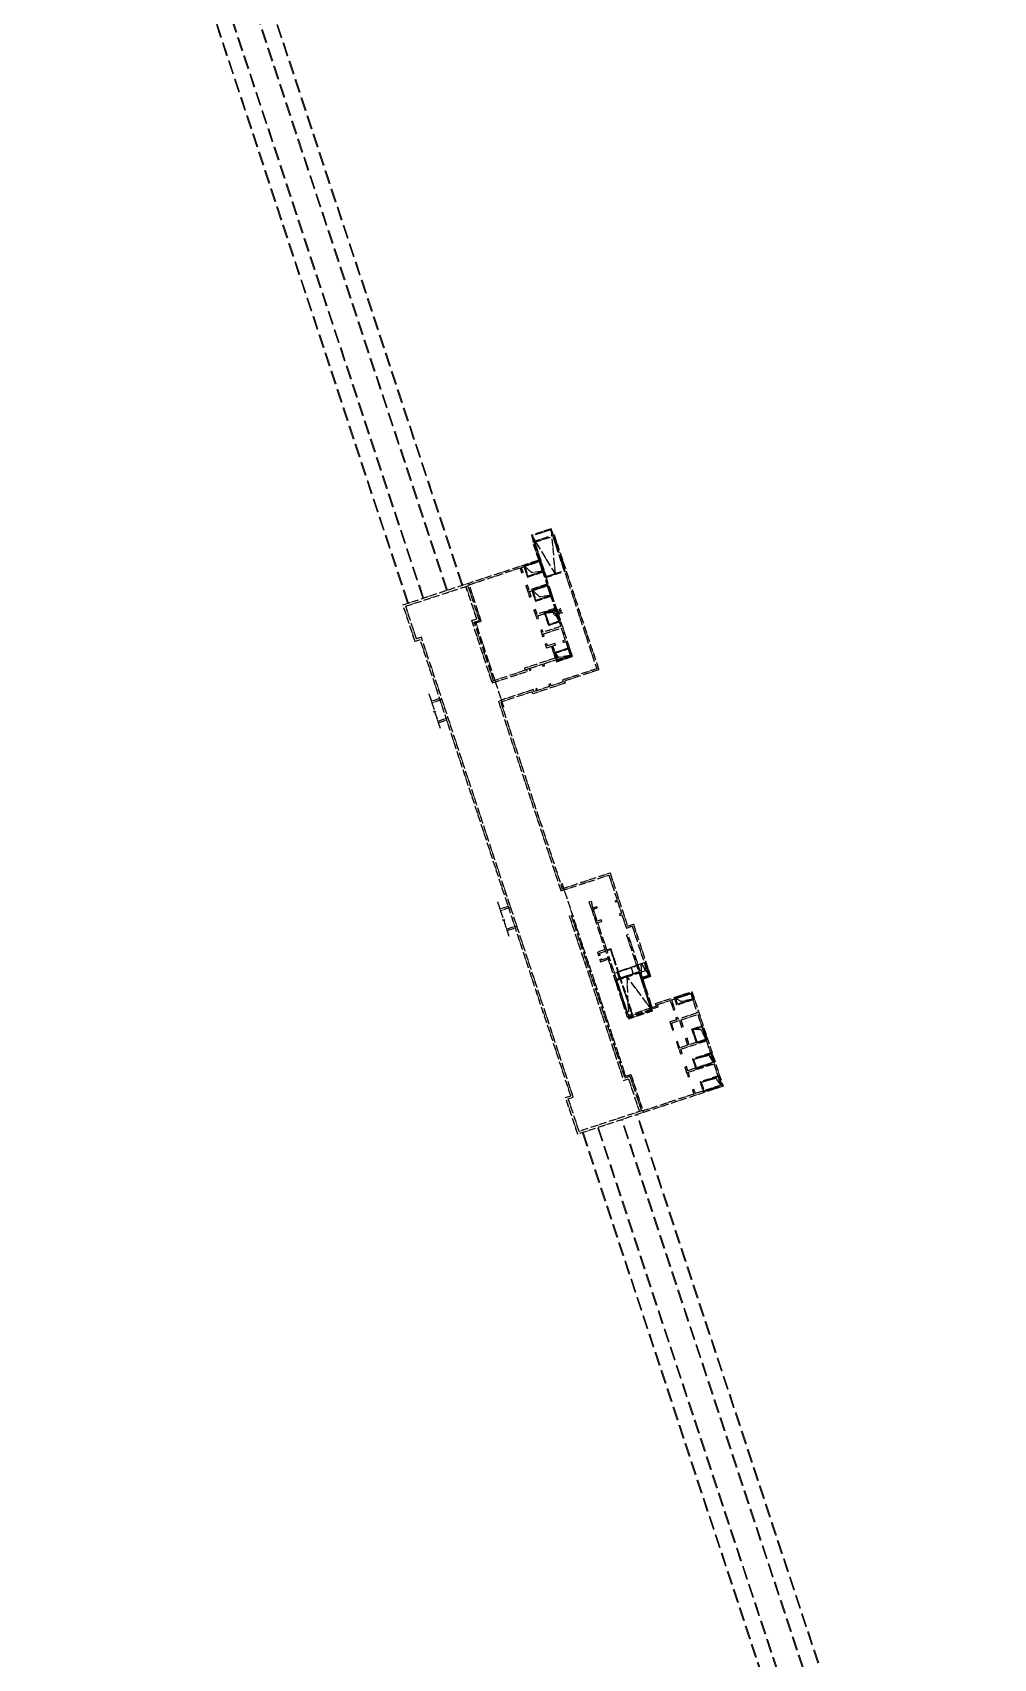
# Model space of a CAD drawing. Extents: x 0 to 531375, y 0 to 4335249.
# Drawn here: x 497696 to 498045, y 4333472 to 4334064 of the extents above; entities that cross this region are included whole.
import ezdxf

# ---------------------------------------------------------------- set-up
doc = ezdxf.new("R2010")
doc.units = 0
doc.linetypes.add('DASH', pattern=[0.35, 0.25, -0.1])
doc.layers.get('0').update_dxf_attribs({"lineweight": 15})
doc.layers.add('地铁', color=4, linetype='Continuous', lineweight=15)

# ---------------------------------------------------------------- blocks, each defined once
blk = doc.blocks.new('总图提取 2015 11 6')
at = {"layer": '地铁', "linetype": 'DASH', "lineweight": -3, "ltscale": 10}
h = blk.add_hatch(dxfattribs=at)
h.set_pattern_fill('ANSI31', color=256, scale=5, angle=90, style=0)
h.set_pattern_definition([(243.26844, (106844.93224, 301541.3057), (0.5582023, -0.281132), [])])
h.paths.add_polyline_path([(106925.98, 301438.16), (106926.61, 301436.35), (106929.72, 301437.38), (106929.13, 301439.24)])
for p, q in [((106918.83, 301463.41), (106926.61, 301465.98)), ((106921.02, 301456.76), (106918.83, 301463.41)), ((106919.52, 301463.22), (106926.17, 301465.41)), ((106933.25, 301421.62), (106919.52, 301463.22)), ((106926.17, 301465.41), (106942.09, 301417.17)), ((106926.61, 301465.98), (106942.85, 301416.79)), ((106871.55, 301440.43), (106921.02, 301456.76)), ((106914.75, 301454.06), (106921.21, 301456.19)), ((106921.21, 301456.19), (106923.93, 301447.93)), ((106895.66, 301447.76), (106914.18, 301453.87)), ((106914.18, 301453.87), (106914.76, 301452.11)), ((106915.33, 301452.3), (106914.75, 301454.06)), ((106914.76, 301452.11), (106915.33, 301452.3)), ((106872.56, 301439.92), (106895.73, 301447.57)), ((106895.73, 301447.57), (106895.66, 301447.76)), ((106916.9, 301447.55), (106916.33, 301447.37)), ((106916.33, 301447.37), (106917.68, 301443.28)), ((106917.48, 301445.8), (106916.9, 301447.55)), ((106923.93, 301447.93), (106917.48, 301445.8)), ((106917.67, 301445.23), (106924.12, 301447.36)), ((106918.25, 301443.47), (106917.67, 301445.23)), ((106924.12, 301447.36), (106926.85, 301439.1)), ((106875.97, 301427.04), (106871.55, 301440.43)), ((106876.47, 301428.05), (106872.56, 301439.92)), ((106917.68, 301443.28), (106918.25, 301443.47)), ((106919.81, 301438.72), (106919.24, 301438.53)), ((106919.24, 301438.53), (106920.29, 301435.35)), ((106920.39, 301436.97), (106919.81, 301438.72)), ((106926.85, 301439.1), (106920.39, 301436.97)), ((106920.58, 301436.4), (106927.04, 301438.53)), ((106927.04, 301438.53), (106929.01, 301432.55)), ((106920.29, 301435.35), (106920.86, 301435.54)), ((106920.86, 301435.54), (106920.58, 301436.4)), ((106929.01, 301432.55), (106922.56, 301430.41)), ((106877.86, 301427.67), (106875.97, 301427.04)), ((106878.28, 301428.65), (106876.47, 301428.05)), ((106932.66, 301261.68), (106877.86, 301427.67)), ((106933.57, 301261.14), (106878.28, 301428.65)), ((106922.27, 301431.27), (106921.7, 301431.08)), ((106921.7, 301431.08), (106922.42, 301428.9)), ((106922.56, 301430.41), (106922.27, 301431.27)), ((106922.42, 301428.9), (106922.99, 301429.08)), ((106922.74, 301429.84), (106929.2, 301431.98)), ((106922.99, 301429.08), (106922.74, 301429.84)), ((106926.89, 301426.37), (106924.19, 301425.48)), ((106927.08, 301425.8), (106926.89, 301426.37)), ((106929.2, 301431.98), (106930.64, 301427.61)), ((106930.64, 301427.61), (106929.74, 301427.31)), ((106929.74, 301427.31), (106929.93, 301426.74)), ((106929.93, 301426.74), (106930.83, 301427.04)), ((106930.83, 301427.04), (106932.49, 301422)), ((106927.02, 301421.04), (106915.81, 301417.34)), ((106922.85, 301418.98), (106927.22, 301420.42)), ((106923.94, 301426.24), (106923.37, 301426.05)), ((106923.37, 301426.05), (106923.8, 301424.72)), ((106923.8, 301424.72), (106925.61, 301425.31)), ((106924.19, 301425.48), (106923.94, 301426.24)), ((106925.61, 301425.31), (106927.02, 301421.04)), ((106926.18, 301425.5), (106927.08, 301425.8)), ((106927.84, 301420.47), (106926.18, 301425.5)), ((106927.22, 301420.42), (106927.46, 301419.71)), ((106927.46, 301419.71), (106933.25, 301421.62)), ((106932.49, 301422), (106927.84, 301420.47)), ((106916.06, 301416.58), (106903.91, 301412.57)), ((106904.1, 301412), (106916.82, 301416.2)), ((106915.81, 301417.34), (106916.06, 301416.58)), ((106916.59, 301416.91), (106917.54, 301417.23)), ((106916.82, 301416.2), (106916.59, 301416.91)), ((106917.54, 301417.23), (106917.77, 301416.51)), ((106917.77, 301416.51), (106918.15, 301416.64)), ((106917.92, 301417.35), (106922.28, 301418.79)), ((106918.15, 301416.64), (106917.92, 301417.35)), ((106922.28, 301418.79), (106922.52, 301418.08)), ((106922.52, 301418.08), (106923.09, 301418.27)), ((106923.09, 301418.27), (106922.85, 301418.98)), ((106942.09, 301417.17), (106929.65, 301413.06)), ((106942.85, 301416.79), (106930.41, 301412.68)), ((106903.91, 301412.57), (106904.1, 301412)), ((106919.02, 301409.55), (106906.29, 301405.35)), ((106918.63, 301408.8), (106907.14, 301405)), ((106918.89, 301408.04), (106918.63, 301408.8)), ((106930.66, 301411.92), (106918.89, 301408.04)), ((106919.25, 301408.84), (106919.02, 301409.55)), ((106920.2, 301409.15), (106919.25, 301408.84)), ((106920.35, 301409.99), (106919.97, 301409.87)), ((106919.97, 301409.87), (106920.2, 301409.15)), ((106920.58, 301409.28), (106920.35, 301409.99)), ((106924.95, 301410.72), (106920.58, 301409.28)), ((106925.28, 301411.62), (106924.71, 301411.43)), ((106924.71, 301411.43), (106924.95, 301410.72)), ((106925.52, 301410.91), (106925.28, 301411.62)), ((106929.89, 301412.35), (106925.52, 301410.91)), ((106929.65, 301413.06), (106929.89, 301412.35)), ((106930.41, 301412.68), (106930.66, 301411.92)), ((106906.29, 301405.35), (106929.1, 301336.27)), ((106907.14, 301405), (106929.57, 301337.06)), ((106929.1, 301336.27), (106946.52, 301342.02)), ((106929.57, 301337.06), (106946.95, 301342.79)), ((106946.52, 301342.02), (106949.53, 301332.91)), ((106946.95, 301342.79), (106953.35, 301323.42)), ((106939.36, 301332.29), (106940.12, 301332.54)), ((106940.18, 301329.82), (106939.36, 301332.29)), ((106940.12, 301332.54), (106940.37, 301331.78)), ((106940.37, 301331.78), (106940.18, 301331.71)), ((106940.18, 301331.71), (106940.75, 301330.01)), ((106948.82, 301332.67), (106949.53, 301332.91)), ((106948.82, 301332.67), (106948.94, 301332.29)), ((106948.94, 301332.29), (106949.66, 301332.53)), ((106949.53, 301332.91), (106949.53, 301332.91)), ((106949.66, 301332.53), (106951.1, 301328.16)), ((106940.18, 301329.82), (106945.52, 301313.63)), ((106942.17, 301330.48), (106940.75, 301330.01)), ((106940.87, 301329.63), (106942.3, 301330.1)), ((106942.31, 301325.26), (106940.87, 301329.63)), ((106942.3, 301330.1), (106942.17, 301330.48)), ((106943.74, 301325.73), (106942.31, 301325.26)), ((106943.93, 301325.16), (106943.74, 301325.73)), ((106951.1, 301328.16), (106950.39, 301327.92)), ((106950.39, 301327.92), (106950.57, 301327.35)), ((106950.57, 301327.35), (106951.29, 301327.59)), ((106951.29, 301327.59), (106952.92, 301322.65)), ((106946.09, 301313.82), (106942.5, 301324.69)), ((106942.51, 301324.69), (106943.93, 301325.16)), ((106952.92, 301322.65), (106955.05, 301323.36)), ((106953.53, 301320.32), (106952.96, 301320.14)), ((106952.96, 301320.14), (106961.73, 301293.55)), ((106953.35, 301323.42), (106955.44, 301324.11)), ((106957.88, 301307.12), (106953.53, 301320.32)), ((106955.05, 301323.36), (106960.16, 301307.88)), ((106955.44, 301324.11), (106961.74, 301305.03)), ((106945.11, 301314.86), (106942.36, 301313.95)), ((106942.36, 301313.95), (106942.77, 301312.72)), ((106943.12, 301313.57), (106945.3, 301314.29)), ((106945.52, 301313.63), (106946.09, 301313.82)), ((106947.23, 301315.15), (106945.81, 301314.68)), ((106947.1, 301314.9), (106945.87, 301314.49)), ((106947.1, 301314.9), (106954.9, 301291.29)), ((106947.23, 301315.15), (106955.09, 301291.35)), ((106942.77, 301312.72), (106943.34, 301312.91)), ((106943.34, 301312.91), (106943.12, 301313.57)), ((106943.24, 301311.29), (106943.81, 301311.48)), ((106943.24, 301311.29), (106943.52, 301310.44)), ((106943.52, 301310.44), (106946.27, 301311.35)), ((106943.81, 301311.48), (106943.9, 301311.2)), ((106943.9, 301311.2), (106946.09, 301311.92)), ((106945.99, 301312.2), (106946.56, 301312.39)), ((106945.99, 301312.2), (106953.22, 301290.31)), ((106953.66, 301290.88), (106946.56, 301312.39)), ((106954.62, 301308.42), (106955.42, 301305.99)), ((106960.16, 301307.88), (106959.5, 301307.66)), ((106958.36, 301307.28), (106957.88, 301307.12)), ((106958.07, 301306.55), (106958.55, 301306.71)), ((106958.7, 301304.66), (106958.07, 301306.55)), ((106958.55, 301306.71), (106958.36, 301307.28)), ((106960.98, 301305.41), (106958.7, 301304.66)), ((106961.74, 301305.03), (106958.89, 301304.09)), ((106958.89, 301304.09), (106962.3, 301293.73)), ((106959.5, 301307.66), (106959.69, 301307.09)), ((106959.69, 301307.09), (106960.35, 301307.31)), ((106960.35, 301307.31), (106960.98, 301305.41)), ((106963.49, 301295.23), (106976.74, 301299.61)), ((106964.25, 301294.85), (106968.86, 301296.37)), ((106968.86, 301296.37), (106970.02, 301292.86)), ((106969.43, 301296.56), (106976.36, 301298.85)), ((106970.59, 301293.05), (106969.43, 301296.56)), ((106976.36, 301298.85), (106978.68, 301291.82)), ((106976.74, 301299.61), (106988.12, 301265.14)), ((106953.22, 301290.32), (106964.52, 301294.04)), ((106961.73, 301293.55), (106953.67, 301290.88)), ((106963.82, 301294.24), (106962.3, 301293.73)), ((106963.82, 301294.24), (106963.49, 301295.23)), ((106964.52, 301294.04), (106964.25, 301294.85)), ((106970.02, 301292.86), (106970.59, 301293.05)), ((106971.53, 301290.2), (106970.96, 301290.01)), ((106971.75, 301289.53), (106971.53, 301290.2)), ((106978.68, 301291.82), (106971.75, 301289.53)), ((106972.79, 301289.25), (106978.87, 301291.25)), ((106978.87, 301291.25), (106981.85, 301282.23)), ((106971.18, 301289.35), (106968.76, 301288.55)), ((106968.76, 301288.55), (106969.73, 301285.6)), ((106969.32, 301288.1), (106972.22, 301289.06)), ((106970.11, 301285.73), (106969.32, 301288.1)), ((106969.73, 301285.6), (106970.11, 301285.73)), ((106970.96, 301290.01), (106971.18, 301289.35)), ((106972.22, 301289.06), (106973, 301286.68)), ((106973.57, 301286.87), (106972.79, 301289.25)), ((106973, 301286.68), (106973.57, 301286.87)), ((106971.52, 301281.45), (106971.14, 301281.33)), ((106971.14, 301281.33), (106972.61, 301276.87)), ((106972.3, 301279.08), (106971.52, 301281.45)), ((106975.2, 301280.04), (106972.3, 301279.08)), ((106972.68, 301278.57), (106982.03, 301281.66)), ((106973.18, 301277.05), (106972.68, 301278.57)), ((106974.98, 301282.6), (106974.41, 301282.41)), ((106974.41, 301282.41), (106975.2, 301280.04)), ((106975.77, 301280.22), (106974.98, 301282.6)), ((106981.85, 301282.23), (106975.77, 301280.22)), ((106982.03, 301281.66), (106984.6, 301273.87)), ((106972.61, 301276.87), (106973.18, 301277.05)), ((106984.6, 301273.87), (106975.25, 301270.79)), ((106975.44, 301270.22), (106984.79, 301273.3)), ((106984.79, 301273.3), (106987.36, 301265.52)), ((106974.75, 301272.31), (106974.18, 301272.12)), ((106974.18, 301272.12), (106975.37, 301268.51)), ((106975.25, 301270.79), (106974.75, 301272.31)), ((106975.37, 301268.51), (106975.94, 301268.7)), ((106975.94, 301268.7), (106975.44, 301270.22)), ((106930.76, 301261.05), (106932.66, 301261.68)), ((106935.18, 301247.66), (106930.76, 301261.05)), ((106931.77, 301260.54), (106933.57, 301261.14)), ((106935.69, 301248.67), (106931.77, 301260.54)), ((106988.12, 301265.14), (106935.18, 301247.66)), ((106977.44, 301262.24), (106958.92, 301256.13)), ((106977.51, 301263.95), (106976.94, 301263.76)), ((106976.94, 301263.76), (106977.44, 301262.24)), ((106978.01, 301262.43), (106977.51, 301263.95)), ((106987.36, 301265.52), (106978.01, 301262.43)), ((106958.86, 301256.32), (106935.69, 301248.67)), ((106958.92, 301256.13), (106958.86, 301256.32))]:
    blk.add_line(p, q, dxfattribs=at)
for points in [[(106918.36, 301465.78), (106927.06, 301451.54), (106925.57, 301468.16)], [(106922.37, 301452.68), (106918.31, 301452.16), (106915.89, 301454.44)], [(106903.91, 301412.57), (106896.61, 301434.7), (106898.41, 301435.29), (106894.49, 301447.16)], [(106904.57, 301412.79), (106897.52, 301434.15), (106899.42, 301434.78), (106895, 301448.17)], [(106908.25, 301403.26), (106898.15, 301433.84), (106900.05, 301434.46), (106895.48, 301448.33)], [(106925.28, 301443.85), (106921.23, 301443.32), (106918.81, 301445.6)], [(106928.39, 301434.44), (106926.65, 301437.69), (106923.48, 301437.35)], [(106932.49, 301422), (106928.25, 301421.24), (106927.06, 301422.84)], [(106880.99, 301408.03), (106883.08, 301401.7), (106882.73, 301401.42), (106883.57, 301401.55), (106883.22, 301401.27), (106885.31, 301394.94)], [(106884.92, 301406.3), (106881.89, 301405.3)], [(106885.77, 301405.95), (106882.08, 301404.73)], [(106884.27, 301398.08), (106887.96, 301399.3)], [(106884.46, 301397.51), (106887.49, 301398.51)], [(106929.42, 301339.11), (106952.63, 301268.8), (106954.53, 301269.42), (106959.11, 301255.56)], [(106906.01, 301332.22), (106908.1, 301325.89), (106907.75, 301325.61), (106908.6, 301325.74), (106908.24, 301325.46), (106910.33, 301319.13)], [(106909.92, 301330.57), (106906.89, 301329.57)], [(106910.77, 301330.22), (106907.08, 301329)], [(106932.11, 301327.14), (106951.9, 301267.19), (106953.71, 301267.78), (106957.62, 301255.91)], [(106932.77, 301327.37), (106952.32, 301268.17), (106954.21, 301268.79), (106958.63, 301255.4)], [(106909.27, 301322.35), (106912.96, 301323.57)], [(106909.46, 301321.78), (106912.49, 301322.78)], [(106956.25, 301308.9), (106949.03, 301306.52), (106949.05, 301306.47), (106956.27, 301308.85)], [(106956.24, 301308.95), (106949.49, 301306.72), (106950.29, 301304.3), (106956.75, 301306.43)], [(106958.51, 301304.28), (106958.28, 301309.78), (106961.36, 301305.22)], [(106956.72, 301306.53), (106949.79, 301304.24), (106949.8, 301304.19), (106956.73, 301306.48)], [(106962.39, 301292.55), (106953.05, 301305.21), (106953.74, 301289.7)], [(106977.02, 301296.85), (106972.81, 301295.97), (106970.85, 301297.03)], [(106981.85, 301282.23), (106979.98, 301285.75), (106977.16, 301285.74)], [(106984.6, 301273.87), (106983.08, 301276.27), (106977.38, 301274.86)], [(106987.36, 301265.52), (106985.61, 301267.9), (106980.14, 301266.5)]]:
    blk.add_lwpolyline(points, dxfattribs=at)
for points in [[(106930.67, 301452.73), (106925.57, 301468.16), (106918.36, 301465.78), (106923.45, 301450.35)], [(106930.29, 301452.92), (106925.38, 301467.78), (106918.74, 301465.59), (106923.64, 301450.73)], [(106922.75, 301452.49), (106921.4, 301456.57), (106915.51, 301454.63), (106916.86, 301450.54)], [(106922.37, 301452.68), (106921.21, 301456.19), (106915.89, 301454.44), (106917.05, 301450.92)], [(106925.66, 301443.65), (106924.31, 301447.74), (106918.43, 301445.79), (106919.77, 301441.71)], [(106925.28, 301443.85), (106924.12, 301447.36), (106918.81, 301445.6), (106919.97, 301442.09)], [(106924.63, 301432.89), (106923.1, 301437.54), (106927.23, 301438.91), (106928.77, 301434.25)], [(106924.83, 301433.27), (106923.48, 301437.35), (106927.04, 301438.53), (106928.39, 301434.44)], [(106927.65, 301420.09), (106926.68, 301423.03), (106931.9, 301424.76), (106932.87, 301421.81)], [(106927.84, 301420.47), (106927.06, 301422.84), (106931.71, 301424.38), (106932.49, 301422)], [(106959.7, 301310.25), (106961.36, 301305.22), (106958.51, 301304.28), (106956.85, 301309.31)], [(106962.39, 301292.55), (106957.68, 301306.79), (106949.06, 301303.89), (106953.74, 301289.7)], [(106953.94, 301290.08), (106949.44, 301303.7), (106957.5, 301306.37), (106962.01, 301292.74)], [(106960.98, 301305.41), (106960.36, 301307.31), (106958.08, 301306.56), (106958.71, 301304.66)], [(106971.32, 301294.66), (106970.47, 301297.22), (106976.55, 301299.23), (106977.4, 301296.66)], [(106971.51, 301295.04), (106970.85, 301297.03), (106976.36, 301298.85), (106977.02, 301296.85)], [(106978.47, 301280.8), (106976.78, 301285.93), (106980.53, 301287.17), (106982.22, 301282.04)], [(106978.66, 301281.18), (106977.16, 301285.74), (106980.34, 301286.79), (106981.85, 301282.23)], [(106984.98, 301273.68), (106983.79, 301277.29), (106977, 301275.05), (106978.19, 301271.44)], [(106984.6, 301273.87), (106983.6, 301276.91), (106977.38, 301274.86), (106978.38, 301271.82)], [(106987.74, 301265.33), (106986.55, 301268.94), (106979.76, 301266.69), (106980.95, 301263.09)], [(106987.36, 301265.52), (106986.36, 301268.56), (106980.14, 301266.5), (106981.14, 301263.46)]]:
    blk.add_lwpolyline(points, close=True, dxfattribs=at)
blk = doc.blocks.new('A$C1FB5052D')
blk.add_blockref('总图提取 2015 11 6', (-107044.53, -294821.73))
blk = doc.blocks.new('天津2000地铁')
at = {"layer": '地铁', "linetype": 'DASH', "ltscale": 20}
h = blk.add_hatch(dxfattribs=at)
h.set_pattern_fill('ANSI31', color=256, scale=5, angle=90, style=0)
h.set_pattern_definition([(243.26844, (-199.5932, 6719.57864), (0.5582023, -0.281132), [])])
h.paths.add_polyline_path([(-118.54, 6616.43), (-117.92, 6614.62), (-114.8, 6615.65), (-115.4, 6617.51)])
for p, q in [((-157.07, 6623.95), (-303.12, 7066.38)), ((-156.74, 6624.06), (-302.79, 7066.49)), ((-151.52, 6625.79), (-297.57, 7068.21)), ((-151.19, 6625.9), (-297.23, 7068.32)), ((-165.76, 6621.08), (-302.27, 7034.61)), ((-165.43, 6621.19), (-301.94, 7034.72)), ((-171.32, 6619.25), (-307.83, 7032.78)), ((-170.99, 6619.36), (-307.5, 7032.89)), ((-125.7, 6641.68), (-117.91, 6644.25)), ((-125, 6641.49), (-118.36, 6643.68)), ((-118.36, 6643.68), (-102.43, 6595.44)), ((-117.91, 6644.25), (-101.68, 6595.06)), ((-123.51, 6635.03), (-125.7, 6641.68)), ((-111.28, 6599.9), (-125, 6641.49)), ((-172.98, 6618.7), (-123.51, 6635.03)), ((-148.86, 6626.03), (-130.34, 6632.14)), ((-130.34, 6632.14), (-129.76, 6630.39)), ((-129.78, 6632.33), (-123.32, 6634.46)), ((-129.2, 6630.58), (-129.78, 6632.33)), ((-123.32, 6634.46), (-120.59, 6626.2)), ((-171.97, 6618.19), (-148.8, 6625.84)), ((-148.8, 6625.84), (-148.86, 6626.03)), ((-129.76, 6630.39), (-129.2, 6630.58)), ((-127.63, 6625.83), (-128.2, 6625.64)), ((-127.05, 6624.07), (-127.63, 6625.83)), ((-120.59, 6626.2), (-127.05, 6624.07)), ((-128.2, 6625.64), (-126.85, 6621.56)), ((-126.86, 6623.5), (-120.4, 6625.63)), ((-126.28, 6621.74), (-126.86, 6623.5)), ((-126.85, 6621.56), (-126.28, 6621.74)), ((-120.4, 6625.63), (-117.68, 6617.37)), ((-168.56, 6605.31), (-172.98, 6618.7)), ((-168.05, 6606.32), (-171.97, 6618.19)), ((-124.71, 6617), (-125.28, 6616.81)), ((-125.28, 6616.81), (-124.23, 6613.63)), ((-124.13, 6615.24), (-124.71, 6617)), ((-117.68, 6617.37), (-124.13, 6615.24)), ((-123.94, 6614.67), (-117.49, 6616.8)), ((-123.66, 6613.81), (-123.94, 6614.67)), ((-117.49, 6616.8), (-115.51, 6610.82)), ((-124.23, 6613.63), (-123.66, 6613.81)), ((-122.25, 6609.54), (-122.82, 6609.35)), ((-122.82, 6609.35), (-122.1, 6607.17)), ((-121.97, 6608.69), (-122.25, 6609.54)), ((-115.51, 6610.82), (-121.97, 6608.69)), ((-121.78, 6608.12), (-115.32, 6610.25)), ((-121.53, 6607.36), (-121.78, 6608.12)), ((-115.32, 6610.25), (-113.88, 6605.88)), ((-166.66, 6605.94), (-168.56, 6605.31)), ((-166.25, 6606.92), (-168.05, 6606.32)), ((-111.87, 6439.95), (-166.66, 6605.94)), ((-110.95, 6439.41), (-166.25, 6606.92)), ((-122.1, 6607.17), (-121.53, 6607.36)), ((-120.59, 6604.51), (-121.16, 6604.32)), ((-121.16, 6604.32), (-120.72, 6602.99)), ((-120.72, 6602.99), (-118.92, 6603.59)), ((-120.34, 6603.75), (-120.59, 6604.51)), ((-117.63, 6604.64), (-120.34, 6603.75)), ((-118.92, 6603.59), (-117.51, 6599.31)), ((-118.35, 6603.77), (-117.45, 6604.07)), ((-116.69, 6598.74), (-118.35, 6603.77)), ((-117.45, 6604.07), (-117.63, 6604.64)), ((-113.88, 6605.88), (-114.78, 6605.58)), ((-114.78, 6605.58), (-114.6, 6605.01)), ((-114.6, 6605.01), (-113.69, 6605.31)), ((-113.69, 6605.31), (-112.03, 6600.28)), ((-117.51, 6599.31), (-128.71, 6595.61)), ((-126.61, 6595.62), (-122.24, 6597.07)), ((-122.24, 6597.07), (-122.01, 6596.35)), ((-122.01, 6596.35), (-121.44, 6596.54)), ((-121.67, 6597.25), (-117.3, 6598.7)), ((-121.44, 6596.54), (-121.67, 6597.25)), ((-117.3, 6598.7), (-117.07, 6597.98)), ((-117.07, 6597.98), (-111.28, 6599.9)), ((-112.03, 6600.28), (-116.69, 6598.74)), ((-128.46, 6594.85), (-140.62, 6590.84)), ((-140.62, 6590.84), (-140.43, 6590.27)), ((-140.43, 6590.27), (-127.7, 6594.47)), ((-128.71, 6595.61), (-128.46, 6594.85)), ((-127.94, 6595.19), (-126.99, 6595.5)), ((-127.7, 6594.47), (-127.94, 6595.19)), ((-126.99, 6595.5), (-126.75, 6594.79)), ((-126.75, 6594.79), (-126.37, 6594.91)), ((-126.37, 6594.91), (-126.61, 6595.62)), ((-114.64, 6590.62), (-119.01, 6589.18)), ((-102.43, 6595.44), (-114.87, 6591.34)), ((-114.87, 6591.34), (-114.64, 6590.62)), ((-101.68, 6595.06), (-114.12, 6590.96)), ((-114.12, 6590.96), (-113.86, 6590.2)), ((-125.51, 6587.83), (-138.23, 6583.63)), ((-125.89, 6587.07), (-137.38, 6583.28)), ((-125.64, 6586.31), (-125.89, 6587.07)), ((-113.86, 6590.2), (-125.64, 6586.31)), ((-125.27, 6587.11), (-125.51, 6587.83)), ((-124.32, 6587.43), (-125.27, 6587.11)), ((-124.18, 6588.26), (-124.56, 6588.14)), ((-124.56, 6588.14), (-124.32, 6587.43)), ((-123.94, 6587.55), (-124.18, 6588.26)), ((-119.58, 6588.99), (-123.94, 6587.55)), ((-119.24, 6589.89), (-119.81, 6589.71)), ((-119.81, 6589.71), (-119.58, 6588.99)), ((-119.01, 6589.18), (-119.24, 6589.89)), ((-138.23, 6583.63), (-115.43, 6514.54)), ((-137.38, 6583.28), (-114.95, 6515.33)), ((-115.43, 6514.54), (-98, 6520.29)), ((-114.95, 6515.33), (-97.57, 6521.07)), ((-98, 6520.29), (-94.99, 6511.18)), ((-97.57, 6521.07), (-91.18, 6501.7)), ((-105.16, 6510.56), (-104.4, 6510.81)), ((-104.35, 6508.09), (-105.16, 6510.56)), ((-104.4, 6510.81), (-104.15, 6510.05)), ((-104.35, 6508.09), (-99, 6491.9)), ((-104.15, 6510.05), (-104.34, 6509.99)), ((-104.34, 6509.99), (-103.78, 6508.28)), ((-102.35, 6508.75), (-103.78, 6508.28)), ((-103.65, 6507.9), (-102.23, 6508.37)), ((-102.21, 6503.53), (-103.65, 6507.9)), ((-102.23, 6508.37), (-102.35, 6508.75)), ((-95.71, 6510.94), (-94.99, 6511.18)), ((-95.71, 6510.94), (-95.58, 6510.56)), ((-95.58, 6510.56), (-94.87, 6510.8)), ((-94.99, 6511.18), (-94.99, 6511.18)), ((-94.87, 6510.8), (-93.43, 6506.43)), ((-100.79, 6504), (-102.21, 6503.53)), ((-102.02, 6502.96), (-100.6, 6503.43)), ((-98.43, 6492.09), (-102.02, 6502.96)), ((-100.6, 6503.43), (-100.79, 6504)), ((-93.43, 6506.43), (-94.14, 6506.2)), ((-94.14, 6506.2), (-93.95, 6505.63)), ((-93.95, 6505.63), (-93.24, 6505.86)), ((-93.24, 6505.86), (-91.61, 6500.92)), ((-91.61, 6500.92), (-89.47, 6501.63)), ((-91.18, 6501.7), (-89.09, 6502.39)), ((-89.47, 6501.63), (-84.36, 6486.15)), ((-89.09, 6502.39), (-82.79, 6483.3)), ((-91, 6498.6), (-91.57, 6498.41)), ((-91.57, 6498.41), (-82.79, 6471.82)), ((-86.64, 6485.4), (-91, 6498.6)), ((-99.41, 6493.13), (-102.16, 6492.23)), ((-102.16, 6492.23), (-101.76, 6490.99)), ((-101.76, 6490.99), (-101.19, 6491.18)), ((-101.41, 6491.84), (-99.22, 6492.56)), ((-101.19, 6491.18), (-101.41, 6491.84)), ((-101.29, 6489.57), (-100.72, 6489.75)), ((-101.29, 6489.57), (-101, 6488.71)), ((-101, 6488.71), (-98.25, 6489.62)), ((-100.72, 6489.75), (-100.62, 6489.47)), ((-100.62, 6489.47), (-98.44, 6490.19)), ((-99, 6491.9), (-98.43, 6492.09)), ((-97.3, 6493.42), (-98.72, 6492.95)), ((-97.42, 6493.17), (-98.66, 6492.76)), ((-98.53, 6490.48), (-97.96, 6490.66)), ((-98.53, 6490.48), (-91.31, 6468.59)), ((-90.86, 6469.16), (-97.96, 6490.66)), ((-97.42, 6493.17), (-89.63, 6469.56)), ((-97.3, 6493.42), (-89.44, 6469.63)), ((-89.9, 6486.69), (-89.11, 6484.27)), ((-86.17, 6485.55), (-86.64, 6485.4)), ((-86.45, 6484.83), (-85.98, 6484.98)), ((-85.83, 6482.93), (-86.45, 6484.83)), ((-85.98, 6484.98), (-86.17, 6485.55)), ((-83.55, 6483.68), (-85.83, 6482.93)), ((-84.36, 6486.15), (-85.03, 6485.93)), ((-85.03, 6485.93), (-84.84, 6485.36)), ((-84.84, 6485.36), (-84.17, 6485.58)), ((-84.17, 6485.58), (-83.55, 6483.68)), ((-82.79, 6483.3), (-85.64, 6482.36)), ((-85.64, 6482.36), (-82.22, 6472.01)), ((-81.03, 6473.51), (-67.78, 6477.88)), ((-67.78, 6477.88), (-56.41, 6443.41)), ((-91.3, 6468.59), (-80.01, 6472.32)), ((-82.79, 6471.82), (-90.86, 6469.16)), ((-80.7, 6472.51), (-82.22, 6472.01)), ((-80.7, 6472.51), (-81.03, 6473.51)), ((-80.27, 6473.12), (-75.67, 6474.65)), ((-80.01, 6472.32), (-80.27, 6473.12)), ((-75.67, 6474.65), (-74.51, 6471.13)), ((-75.1, 6474.83), (-68.17, 6477.12)), ((-73.94, 6471.32), (-75.1, 6474.83)), ((-68.17, 6477.12), (-65.85, 6470.09)), ((-73.35, 6467.62), (-75.77, 6466.82)), ((-75.77, 6466.82), (-74.8, 6463.87)), ((-75.2, 6466.37), (-72.31, 6467.33)), ((-74.42, 6464), (-75.2, 6466.37)), ((-74.51, 6471.13), (-73.94, 6471.32)), ((-73, 6468.47), (-73.57, 6468.28)), ((-73.57, 6468.28), (-73.35, 6467.62)), ((-72.78, 6467.81), (-73, 6468.47)), ((-65.85, 6470.09), (-72.78, 6467.81)), ((-72.31, 6467.33), (-71.52, 6464.96)), ((-71.74, 6467.52), (-65.66, 6469.52)), ((-70.95, 6465.14), (-71.74, 6467.52)), ((-65.66, 6469.52), (-62.68, 6460.5)), ((-74.8, 6463.87), (-74.42, 6464)), ((-71.52, 6464.96), (-70.95, 6465.14)), ((-69.54, 6460.87), (-70.11, 6460.68)), ((-70.11, 6460.68), (-69.33, 6458.31)), ((-68.76, 6458.5), (-69.54, 6460.87)), ((-62.68, 6460.5), (-68.76, 6458.5)), ((-73.01, 6459.73), (-73.39, 6459.6)), ((-73.39, 6459.6), (-71.91, 6455.14)), ((-72.22, 6457.35), (-73.01, 6459.73)), ((-69.33, 6458.31), (-72.22, 6457.35)), ((-71.91, 6455.14), (-71.34, 6455.33)), ((-71.85, 6456.85), (-62.49, 6459.93)), ((-71.34, 6455.33), (-71.85, 6456.85)), ((-62.49, 6459.93), (-59.92, 6452.15)), ((-69.78, 6450.58), (-70.35, 6450.39)), ((-70.35, 6450.39), (-69.16, 6446.78)), ((-69.28, 6449.06), (-69.78, 6450.58)), ((-59.92, 6452.15), (-69.28, 6449.06)), ((-69.09, 6448.49), (-59.73, 6451.58)), ((-68.59, 6446.97), (-69.09, 6448.49)), ((-59.73, 6451.58), (-57.16, 6443.79)), ((-56.41, 6443.41), (-109.35, 6425.93)), ((-69.16, 6446.78), (-68.59, 6446.97)), ((-67.02, 6442.22), (-67.59, 6442.03)), ((-66.52, 6440.7), (-67.02, 6442.22)), ((-57.16, 6443.79), (-66.52, 6440.7)), ((-113.77, 6439.32), (-111.87, 6439.95)), ((-109.35, 6425.93), (-113.77, 6439.32)), ((-112.76, 6438.81), (-110.95, 6439.41)), ((-108.84, 6426.94), (-112.76, 6438.81)), ((-67.09, 6440.51), (-85.6, 6434.4)), ((-67.59, 6442.03), (-67.09, 6440.51)), ((-85.67, 6434.59), (-108.84, 6426.94)), ((36.13, 6038.67), (-93.44, 6431.18)), ((36.46, 6038.78), (-93.11, 6431.29)), ((41.69, 6040.51), (-87.88, 6433.02)), ((42.02, 6040.62), (-87.55, 6433.13)), ((-85.6, 6434.4), (-85.67, 6434.59)), ((14.64, 6055.92), (-107.68, 6426.48)), ((14.97, 6056.03), (-107.35, 6426.59)), ((20.2, 6057.76), (-102.13, 6428.32)), ((20.53, 6057.87), (-101.8, 6428.43))]:
    blk.add_line(p, q, dxfattribs=at)
for points in [[(-126.17, 6644.05), (-117.47, 6629.81), (-118.95, 6646.44)], [(-122.16, 6630.95), (-126.21, 6630.43), (-128.64, 6632.71)], [(-139.95, 6591.06), (-147, 6612.43), (-145.1, 6613.05), (-149.52, 6626.44)], [(-136.28, 6581.53), (-146.37, 6612.11), (-144.47, 6612.74), (-149.05, 6626.6)], [(-140.62, 6590.84), (-147.92, 6612.97), (-146.12, 6613.56), (-150.03, 6625.43)], [(-119.24, 6622.12), (-123.3, 6621.6), (-125.72, 6623.88)], [(-116.14, 6612.72), (-117.88, 6615.97), (-121.05, 6615.63)], [(-112.03, 6600.28), (-116.27, 6599.51), (-117.47, 6601.12)], [(-163.54, 6586.3), (-161.45, 6579.97), (-161.8, 6579.7), (-160.95, 6579.82), (-161.31, 6579.55), (-159.22, 6573.22)], [(-159.61, 6584.57), (-162.64, 6583.57)], [(-158.75, 6584.22), (-162.45, 6583)], [(-160.25, 6576.36), (-156.56, 6577.58)], [(-160.07, 6575.79), (-157.04, 6576.79)], [(-115.1, 6517.39), (-91.89, 6447.07), (-89.99, 6447.7), (-85.42, 6433.83)], [(-138.51, 6510.49), (-136.42, 6504.16), (-136.77, 6503.89), (-135.93, 6504.01), (-136.28, 6503.74), (-134.19, 6497.41)], [(-134.61, 6508.84), (-137.64, 6507.84)], [(-133.76, 6508.49), (-137.45, 6507.27)], [(-135.25, 6500.63), (-131.56, 6501.85)], [(-112.41, 6505.41), (-92.62, 6445.46), (-90.82, 6446.05), (-86.9, 6434.18)], [(-111.75, 6505.65), (-92.21, 6446.44), (-90.31, 6447.07), (-85.89, 6433.68)], [(-135.07, 6500.06), (-132.04, 6501.06)], [(-88.27, 6487.17), (-95.49, 6484.79), (-95.48, 6484.74), (-88.26, 6487.13)], [(-88.29, 6487.22), (-95.03, 6485), (-94.23, 6482.58), (-87.78, 6484.71)], [(-87.81, 6484.8), (-94.74, 6482.51), (-94.72, 6482.47), (-87.79, 6484.75)], [(-86.01, 6482.55), (-86.25, 6488.05), (-83.16, 6483.49)], [(-82.14, 6470.82), (-91.48, 6483.48), (-90.78, 6467.97)], [(-67.51, 6475.13), (-71.71, 6474.24), (-73.67, 6475.3)], [(-62.68, 6460.5), (-64.55, 6464.02), (-67.37, 6464.01)], [(-59.92, 6452.15), (-61.44, 6454.55), (-67.14, 6453.13)], [(-57.16, 6443.79), (-58.91, 6446.18), (-64.39, 6444.78)]]:
    blk.add_lwpolyline(points, dxfattribs=at)
for points in [[(-113.86, 6631), (-118.95, 6646.44), (-126.17, 6644.05), (-121.07, 6628.62)], [(-114.24, 6631.2), (-119.14, 6646.06), (-125.79, 6643.86), (-120.88, 6629)], [(-121.78, 6630.76), (-123.13, 6634.84), (-129.01, 6632.9), (-127.67, 6628.82)], [(-122.16, 6630.95), (-123.32, 6634.46), (-128.64, 6632.71), (-127.48, 6629.19)], [(-118.86, 6621.93), (-120.21, 6626.01), (-126.1, 6624.07), (-124.75, 6619.98)], [(-119.24, 6622.12), (-120.4, 6625.63), (-125.72, 6623.88), (-124.56, 6620.36)], [(-119.89, 6611.16), (-121.43, 6615.82), (-117.3, 6617.18), (-115.76, 6612.53)], [(-119.7, 6611.54), (-121.05, 6615.63), (-117.49, 6616.8), (-116.14, 6612.72)], [(-116.88, 6598.36), (-117.85, 6601.31), (-112.63, 6603.03), (-111.65, 6600.09)], [(-116.69, 6598.74), (-117.47, 6601.12), (-112.82, 6602.65), (-112.03, 6600.28)], [(-82.14, 6470.82), (-86.84, 6485.07), (-95.47, 6482.17), (-90.78, 6467.97)], [(-90.59, 6468.35), (-95.09, 6481.98), (-87.02, 6484.64), (-82.52, 6471.01)], [(-84.82, 6488.52), (-83.16, 6483.49), (-86.01, 6482.55), (-87.67, 6487.58)], [(-83.54, 6483.68), (-84.17, 6485.58), (-86.45, 6484.83), (-85.82, 6482.93)], [(-73.21, 6472.93), (-74.05, 6475.49), (-67.98, 6477.5), (-67.13, 6474.94)], [(-73.02, 6473.31), (-73.67, 6475.3), (-68.17, 6477.12), (-67.51, 6475.13)], [(-66.05, 6459.07), (-67.75, 6464.2), (-63.99, 6465.44), (-62.3, 6460.31)], [(-65.86, 6459.45), (-67.37, 6464.01), (-64.19, 6465.06), (-62.68, 6460.5)], [(-59.54, 6451.96), (-60.73, 6455.56), (-67.52, 6453.32), (-66.33, 6449.71)], [(-59.92, 6452.15), (-60.92, 6455.19), (-67.14, 6453.13), (-66.14, 6450.09)], [(-56.78, 6443.6), (-57.98, 6447.21), (-64.77, 6444.97), (-63.57, 6441.36)], [(-57.16, 6443.79), (-58.17, 6446.83), (-64.39, 6444.78), (-63.38, 6441.74)]]:
    blk.add_lwpolyline(points, close=True, dxfattribs=at)

msp = doc.modelspace()

# ---------------------------------------------------------------- block references
at = {"layer": '地铁', "color": 1}
msp.add_blockref('天津2000地铁', (498003.38431, 4327237.28522), dxfattribs=at)
at = {"layer": '地铁'}
msp.add_blockref('A$C1FB5052D', (498003.38431, 4327237.28522), dxfattribs=at)

doc.saveas('drawing.dxf')
